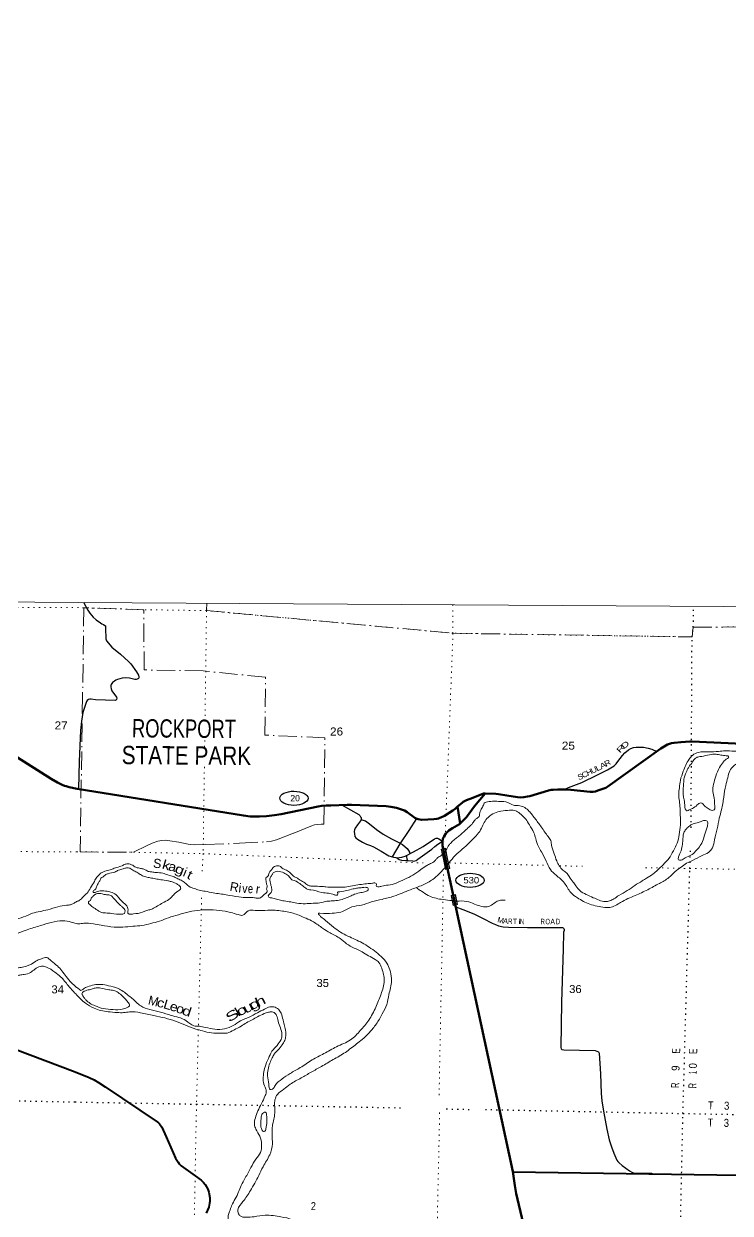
# Model space of a CAD drawing. Header units: feet. Extents: x -1048576 to 137166, y -268550 to 2097152.
# Drawn here: x -154063 to -138613, y 354611 to 380614 of the extents above; entities that cross this region are included whole.
import ezdxf
from ezdxf.enums import TextEntityAlignment as Align

# ---------------------------------------------------------------- set-up
doc = ezdxf.new("R2010")
doc.units = ezdxf.units.FT
doc.header["$LTSCALE"] = 80
doc.linetypes.add('DOT_DASHED', pattern=[7.7, 5, -1.2, 0.3, -1.2])
doc.linetypes.add('DOTTED', pattern=[1.5, 0.3, -1.2])
for name, color, linetype, lineweight in [('17', 7, 'Continuous', 25), ('23', 7, 'Continuous', 70), ('26', 7, 'Continuous', 40), ('29', 7, 'Continuous', 25), ('39', 7, 'Continuous', 13), ('4', 7, 'Continuous', 13), ('44', 7, 'DOT_DASHED', 13), ('59', 7, 'Continuous', 13), ('6', 7, 'DOTTED', 25), ('7', 7, 'DOTTED', 13)]:
    doc.layers.add(name, color=color, linetype=linetype, lineweight=lineweight)
doc.layers.add('30', color=7, linetype='Continuous')
doc.layers.add('41', color=7, linetype='Continuous')

msp = doc.modelspace()

# ---------------------------------------------------------------- linework, layer by layer
at = {"layer": '17'}
for centre in [(-148154.62, 363682.35), (-144302.11, 361889.09)]:
    msp.add_ellipse(centre, major_axis=(309.24, -1), ratio=0.500121, dxfattribs=at)
at = {"layer": '23'}
msp.add_line((-144575.93, 363499.42), (-144520.73, 363131.58), dxfattribs=at)
for points in [[(-157986.11, 368001.02), (-157806.99, 367592.46), (-157753.81, 367482.69), (-157696.58, 367392.7), (-157549.21, 367201.14), (-156844.07, 366399.27), (-156643.97, 366212.65), (-156206.57, 365856.79), (-156079.85, 365762.71), (-155838.18, 365605.84), (-153464.56, 364109.92), (-153325.69, 364029.44), (-153268.46, 363998.77), (-153221.23, 363977.26), (-153172.4, 363955.82), (-153133.56, 363943.55), (-153070.19, 363927.94), (-152894.42, 363891.31)], [(-144575.93, 363499.42), (-144477.77, 363582.07), (-144450.94, 363602.33), (-144423.48, 363618.31), (-144380.06, 363638.75), (-144240.88, 363694.13), (-144045.44, 363771.66), (-144008.4, 363783.16), (-143973.8, 363789.88), (-143739.65, 363776.66), (-143682.1, 363769.74), (-143497.57, 363739.14), (-143263.52, 363707.72), (-143189.11, 363702.01), (-143125.25, 363705.84), (-143043.52, 363718.62), (-142995.62, 363730.76), (-142584.25, 363852.06), (-142532.01, 363863.67), (-142488.59, 363868.78), (-142382.21, 363873.34), (-142174.24, 363872.37), (-142095.87, 363866.86), (-141675.79, 363823.54), (-141645.68, 363822.77), (-141612.47, 363824.05), (-141562.67, 363833), (-141508.04, 363851.04), (-141335.33, 363913.51), (-141308.51, 363925.01), (-141289.48, 363936.92), (-140127.71, 364770.18), (-140024.33, 364835.54), (-139987.29, 364854.71), (-139960.47, 364864.94), (-139896.87, 364884.3), (-139840.42, 364894.33), (-139686.72, 364911.6), (-139494.83, 364924.85), (-139443.22, 364926.28), (-138344.19, 364872.95)], [(-152894.42, 363891.31), (-149258.74, 363305.44), (-149109.35, 363287.3), (-149002.07, 363282.19), (-148910.11, 363282.19), (-148751.74, 363292.42), (-148580.6, 363315.42), (-148436.75, 363337.96), (-147622.08, 363501.87), (-147542.28, 363516.06), (-147452.88, 363521.17), (-147349.37, 363522.82), (-146991.91, 363535.28), (-146896.04, 363536.5), (-146135.94, 363507.01), (-146033.97, 363496.89), (-145914.03, 363471.6), (-145798.97, 363438.11), (-145737.67, 363412.55), (-145678.32, 363379.55), (-145511.43, 363257.5), (-145480.96, 363242.59), (-145436.26, 363225.97), (-145354.18, 363214.32), (-145097.67, 363227.26), (-145028.85, 363234.93), (-144990.54, 363242.59), (-144964.36, 363250.9), (-144939.45, 363260.48), (-144861, 363300.93), (-144680.66, 363411.23), (-144625.91, 363454.09), (-144575.93, 363499.42)], [(-143973.8, 363789.88), (-144203.6, 363506), (-144378.6, 363270.36), (-144530.92, 363115.46)], [(-144530.92, 363115.46), (-144684.86, 363031.3), (-144769.61, 362975.5), (-144805.37, 362942.27), (-144832.94, 362912.75), (-144871.79, 362855.37), (-144898.23, 362793.82), (-144904.99, 362727.58), (-144903.08, 362652.37), (-143368.97, 355523.02), (-143326.29, 355219.66), (-143290.95, 355043.67), (-143021.07, 353866.15)]]:
    msp.add_lwpolyline(points, dxfattribs=at)
at = {"layer": '26'}
for points in [[(-122325.13, 361029.34), (-122492.19, 360906.02), (-122622.1, 360848.93), (-122762.18, 360785.91), (-122963.8, 360642.78), (-125697.73, 358963.27), (-125975.94, 358831.14), (-126237.93, 358704.87), (-126536.14, 358589.13), (-126860.49, 358481.77), (-126860.49, 358481.77), (-137764.8, 355545.26), (-138131.21, 355466.67), (-138412.24, 355435.58), (-143364.28, 355507.02)], [(-154253.05, 358197.03), (-152937, 357700.62)], [(-152937, 357700.62), (-152630.99, 357577.36), (-152522.74, 357525.55), (-152428.6, 357471.39), (-152280.43, 357373.84), (-151142.76, 356611.17), (-151114.23, 356587.15), (-151093.05, 356561.24), (-151047.29, 356490.87), (-150946.89, 356277.59), (-150744.52, 355812.61), (-150689.44, 355724.1), (-150663.55, 355693.48), (-150617.34, 355643.46), (-150317.9, 355426.53)], [(-150317.9, 355426.53), (-150185.81, 355330.84), (-150131.04, 355282.27), (-150095.21, 355240.18), (-150065.79, 355189.55), (-150041.08, 355138.92), (-150018.52, 355068.85), (-149994.01, 354945.82), (-149994.01, 354868.11), (-149999.19, 354830.24), (-150017.54, 354745.66), (-150070.51, 354608.84)]]:
    msp.add_lwpolyline(points, dxfattribs=at)
at = {"layer": '29'}
for points in [[(-152755.67, 367965.94), (-152660.52, 367798.12), (-152616.92, 367730.25), (-152546.69, 367641.78), (-152478.97, 367582.11), (-152384.21, 367515.39), (-152353.38, 367497.77), (-152317.89, 367480.59), (-152289.57, 367462.8), (-152279.27, 367452.51), (-152277.21, 367438.11), (-152274.54, 367342.92), (-152271.38, 367227.75), (-152266.82, 367166.42), (-152252.01, 367120.54), (-152133.97, 366988.41), (-151945.5, 366829.52), (-151771.18, 366668.72), (-151721.19, 366619.13), (-151601.34, 366449.36), (-151557.51, 366374.31), (-151546.14, 366337.22), (-151548.19, 366318.7), (-151556.41, 366298.11), (-151580.39, 366283.56), (-151607.86, 366279.57), (-151632.86, 366281.91), (-151753.75, 366304.97), (-151830.16, 366312.42), (-151909.1, 366306.06), (-152011.28, 366279.42), (-152048.33, 366265), (-152079.05, 366244.62), (-152122.39, 366211.46), (-152148.2, 366172.38), (-152159.42, 366145.58), (-152160.71, 366117.92), (-152153.22, 366073.54), (-152135.14, 366030.88), (-152035.32, 365890.79), (-152029.66, 365867.77), (-152031.63, 365844.3), (-152039.93, 365830.72), (-152056.03, 365820.23), (-152277.93, 365825.82), (-152495.76, 365835.42), (-152588.48, 365848.19), (-152618.3, 365851.08), (-152647.02, 365844.56), (-152677.98, 365822.25), (-152693.77, 365798.42), (-152770.24, 365558.56), (-152803.36, 365365.28), (-152821.63, 365164.99), (-152850.95, 364488.45), (-152868.01, 363887.05)], [(-142247.32, 363872.71), (-142149.5, 363920.82), (-141858.14, 364027.87), (-141513.88, 364195.16), (-141295.13, 364306.76), (-141184.26, 364367.18), (-141149.19, 364394.63), (-141104.02, 364437.19), (-141067.82, 364482.94), (-140969.97, 364615.59), (-140916.8, 364676.01), (-140835.83, 364743.94), (-140787.17, 364770.75), (-140730.55, 364791.69), (-140667.8, 364801.66), (-140601.35, 364800.89), (-140513.43, 364797.6), (-140405.82, 364777.3), (-140326.12, 364752.39), (-140221.79, 364702.7)], [(-147099.76, 363531.52), (-146914.91, 363428.86), (-146738.14, 363324.6), (-146714.33, 363303.1), (-146696.1, 363279.86), (-146687.56, 363259.88), (-146686.34, 363237.37), (-146687.54, 363212.54), (-146700.81, 363191.01), (-146764.01, 363104.58), (-146813, 363030.18), (-146831.54, 362992.26), (-146835.77, 362953.57), (-146833.56, 362901.7), (-146820.45, 362844.38), (-146798.54, 362815.27), (-146764.37, 362789.44), (-146652.38, 362720.64), (-146569.48, 362681.02), (-146477.4, 362648.66), (-146412.57, 362619.32), (-146249.86, 362523.23), (-146081.12, 362425.09), (-146026.56, 362405.96), (-145978.42, 362398.11), (-145919.53, 362387.47), (-145876.3, 362383.37), (-145845.34, 362387.08), (-145798.09, 362393.69), (-145724.05, 362416.54), (-145541.77, 362508.19), (-145329.03, 362625.89), (-145079.57, 362795.86), (-145044.93, 362809.74), (-145016.92, 362809.57), (-144989.35, 362797.41), (-144903.16, 362745.49)], [(-146684.77, 363217.04), (-146618.05, 363196.49), (-146592.85, 363185.82), (-146561.97, 363167.31), (-146503.58, 363124.99), (-146347.17, 362996.63), (-146204.67, 362896.64), (-146021.8, 362798.4), (-145842.9, 362710.29), (-145783.79, 362673.62), (-145718.49, 362618.51), (-145680.84, 362583.09), (-145650.46, 362543.29), (-145629.36, 362504.9), (-145621.1, 362468.3)], [(-145471.49, 363239.07), (-145645.16, 362977.58), (-145839.06, 362684), (-146004.5, 362402.36)], [(-145923.73, 362387.87), (-145878.35, 362354.56), (-145851.73, 362342.68), (-145804.24, 362331.94), (-145682.37, 362325.34), (-145563.43, 362312.39), (-145538.72, 362307.34), (-145508.95, 362312.01), (-145479.04, 362323.83), (-145442.1, 362347.9), (-145141.84, 362566), (-145072.78, 362626.12), (-145005.77, 362680.08), (-144903.16, 362745.49)], [(-145691.98, 362432.67), (-145695.9, 362404.22), (-145688.18, 362357.7), (-145674.13, 362324.89)], [(-144614.34, 361310.53), (-144463.73, 361252.22), (-144222.33, 361157.61), (-144017.33, 361051.13), (-143822.37, 360950.78), (-143747.56, 360919.74), (-143679.54, 360895.24), (-143576.71, 360874.52), (-143463.89, 360863.43), (-143050.3, 360858.53), (-142545.9, 360857.02), (-142299.72, 360859.35), (-142280.01, 360856.48), (-142265.49, 360851.03), (-142253.25, 360837.96), (-142245.59, 360814.52), (-142247.06, 360788.57), (-142259.39, 360757.69), (-142260.26, 360741.9), (-142264.93, 360390.43), (-142300.03, 359214.96), (-142319.55, 358233.31), (-142311.97, 358207.54), (-142293.44, 358189.02), (-142249.33, 358180.3), (-141563.42, 358167.43), (-141527.76, 358156.37), (-141496.88, 358135.8), (-141479.11, 358110.27), (-141448.22, 357659.57), (-141433.32, 357227.16), (-141418.27, 357065.56), (-141387.78, 356845.03), (-141312.09, 356448.56), (-141261.53, 356215.56), (-141212.1, 356062.02), (-141158.51, 355923.33), (-141091.21, 355772.29), (-141072, 355740.18), (-141045.23, 355709.32), (-140977.13, 355650.29), (-140814.56, 355536.03), (-140767.29, 355507.71), (-140732.13, 355497.07), (-140498.14, 355489.37), (-140377.12, 355484.49), (-140337.11, 355484.2), (-140322.71, 355478.54), (-140315.45, 355463.04)]]:
    msp.add_lwpolyline(points, dxfattribs=at)
at = {"layer": '39'}
for points in [[(-139726.18, 284721.75), (-139786.61, 284683.23), (-139865.18, 284636.58), (-139935.68, 284589.96), (-139981.99, 284555.51), (-140024.23, 284506.92), (-140030.24, 284490.75), (-140030.24, 284490.75), (-140086.75, 284492.64)], [(-145728.65, 361912.38), (-145555.33, 361999.54), (-145381.21, 362123.02), (-145250.22, 362211.09), (-145168.62, 362253.77), (-145074.57, 362312.33), (-145026.97, 362367.85), (-144945.02, 362426.68), (-144864.68, 362503.71), (-144825.27, 362553.35), (-144764.51, 362657.06), (-144719.01, 362708.59), (-144632.58, 362787.52), (-144558.69, 362846.51), (-144486.81, 362905.56), (-144408.58, 362978.6), (-144328.33, 363051.59), (-144247.85, 363134.68), (-144193.67, 363214.3), (-144142.44, 363251.57), (-144105.36, 363287.13), (-144091.71, 363357.51), (-144070.17, 363419.66), (-144047.02, 363463.59), (-144021.77, 363511.51), (-143975.74, 363587.26), (-143925, 363602.33), (-143779.44, 363619.4), (-143648.52, 363612.55), (-143479.62, 363590.75), (-143353.88, 363531.51), (-143247.24, 363521.14), (-143130.92, 363492.39), (-143035.64, 363423.7), (-142960.88, 363339.3), (-142817.75, 363154.47), (-142747.33, 363056.03), (-142667.19, 362941.22), (-142596.63, 362848.83), (-142538.17, 362756.69), (-142518.4, 362647.22), (-142463.86, 362468.33), (-142408.75, 362315.69), (-142350.69, 362205.39), (-142274.09, 362112.87), (-142194.71, 362054.62), (-142132.08, 361968.46), (-142047.95, 361851.55), (-141989.31, 361767.49), (-141902.9, 361662.64), (-141765.56, 361580.93), (-141607.85, 361508.89), (-141481.99, 361455.7), (-141341.53, 361424.41), (-141250.43, 361440.63), (-141160.77, 361483.13), (-141046.21, 361557.41), (-140864.43, 361662.56), (-140700.61, 361776.18), (-140537.1, 361875.66), (-140443.1, 361932.21), (-140297.82, 362028.04), (-140118.73, 362193.83), (-139955.68, 362364.01), (-139857.13, 362535.57), (-139774.83, 362701.42), (-139728.37, 362888.23), (-139703.54, 363099.74), (-139704.87, 363313.83), (-139724.36, 363619.19), (-139739.25, 363766.93), (-139725.97, 363912.05), (-139702.12, 364079.15), (-139639.4, 364271.68), (-139514.66, 364533.55), (-139434.01, 364624.71), (-139309.68, 364684.65), (-139085.52, 364700.03), (-138869.59, 364707.51), (-138724.12, 364720.55), (-138530.72, 364712.36), (-138306.78, 364717.65), (-138142.85, 364744.42), (-137963.44, 364833.46), (-137865.54, 364883.87), (-137743.41, 364935.77), (-137630.06, 364955.55), (-137528.42, 364900.87), (-137450.12, 364794.17), (-137435.64, 364719.14), (-137438.5, 364680.83)], [(-139440.56, 364477.82), (-139372.99, 364556.76), (-139317.95, 364583.85), (-139236.98, 364598.27), (-139068.8, 364635.05), (-138921.36, 364646.02), (-138816.91, 364627.62), (-138756.58, 364620.27), (-138702.29, 364613.05), (-138664.09, 364608.19), (-138642.45, 364583.49), (-138675.36, 364553.9), (-138763.72, 364479.06), (-138845.08, 364355.6), (-138929.89, 364167.59), (-138978.19, 363988.89), (-138993.7, 363833.73), (-138962.73, 363683.62), (-138952.32, 363515.78), (-138949.66, 363453.12), (-138982.67, 363419.5), (-139070.91, 363441.59), (-139162.28, 363504.13), (-139213.53, 363557.74), (-139261.41, 363580.98), (-139332.98, 363536.07), (-139441.49, 363461.66), (-139508.76, 363428.77), (-139551.62, 363405.46), (-139579.48, 363422.21), (-139607.13, 363539.94), (-139630.26, 363679.78), (-139642.24, 363776.97), (-139641.94, 363881.97), (-139633.22, 364002.95), (-139620.39, 364127.89), (-139592.23, 364216.14), (-139537.24, 364332.09), (-139501.6, 364393.93), (-139470.57, 364429.61), (-139440.56, 364477.82)], [(-146080.63, 359391.56), (-146021.55, 359693.21), (-146043.44, 359889.57), (-146102.63, 360040.28), (-146212.29, 360188.04), (-146358.68, 360316.38), (-146664.66, 360522.88), (-146974, 360668.86), (-147292.29, 360865.53), (-147462.51, 361010.54), (-147563.61, 361089.45), (-147605, 361132.75), (-147620.46, 361163.38), (-147586.06, 361168.7), (-147317.91, 361166.98), (-147125.73, 361195.16), (-146889.4, 361305.2), (-146674.73, 361347.04), (-146459.44, 361417.14), (-146226.32, 361472.72), (-145966.65, 361543.89), (-145608.72, 361681.6), (-145340.27, 361784.89), (-145117.74, 361909.36), (-144866.42, 362150.34), (-144589.22, 362467.51), (-144434.99, 362603.54), (-144288.73, 362743.78), (-144140.19, 362896.1), (-144052.6, 363027.5), (-143993.37, 363153.46), (-143908.24, 363264.72), (-143765.02, 363358.58), (-143626.94, 363402.06), (-143437, 363420.2), (-143290.18, 363402.91), (-143186.97, 363328), (-143086.36, 363226.88), (-143006.48, 363099.96), (-142907.39, 362930.22), (-142867.91, 362800.12), (-142809.16, 362629.23), (-142741.25, 362508.62), (-142636.77, 362308.47), (-142546.04, 362124.77), (-142421.74, 362000.93), (-142238.03, 361827.35), (-142101.4, 361622.47), (-141956.76, 361506.28), (-141683.57, 361367.13), (-141525.23, 361323.34), (-141354.5, 361293.42), (-141247.59, 361295.17), (-141009.19, 361407.18), (-140689.29, 361557.83), (-140418.34, 361683.28), (-140163.24, 361821.19), (-139954.77, 361947.98), (-139816.75, 362080.32), (-139689.61, 362176.54), (-139568.74, 362262.8), (-139436.35, 362322.57), (-139238.44, 362427.37), (-139091.68, 362498.94), (-139002.7, 362602.04), (-138956.51, 362776.74), (-138896.88, 363011.74), (-138851.41, 363245.03), (-138803.02, 363427.76), (-138754.51, 363707.42), (-138712.54, 363965.02), (-138666.52, 364131.64), (-138620.86, 364282.12), (-138541.96, 364385.44), (-138451.72, 364454.19), (-138319.64, 364499.82), (-138252.1, 364453.94), (-138076.01, 364300.72), (-137922.98, 364107.61), (-137791.95, 363923.04), (-137682.5, 363765.19), (-137591.97, 363664.29), (-137448.04, 363515.8), (-137238.77, 363404.28), (-136978.72, 363309.84), (-136692.24, 363224.93), (-136481.72, 363169.92), (-136283.21, 363119.22), (-136104.64, 363169.91), (-135859.49, 363314.09), (-135744.84, 363392.4)], [(-139473.68, 363098.85), (-139402.39, 363131.65), (-139337.53, 363146.41), (-139246.12, 363176.76), (-139185.17, 363197.66), (-139128.87, 363190.4), (-139109.29, 363163.72), (-139113.27, 363074.95), (-139169.58, 362898.45), (-139217.57, 362733.88), (-139286.62, 362620.25), (-139369.42, 362523.08), (-139474.12, 362438.49), (-139596.43, 362378.51), (-139688.29, 362327.97), (-139742.57, 362335.2), (-139741.06, 362403.83), (-139687.74, 362535.97), (-139658.46, 362674.68), (-139647.56, 362803.7), (-139633.19, 362906.38), (-139597.24, 362982.35), (-139551.74, 363033.88), (-139516.77, 363065.44), (-139473.68, 363098.85)], [(-152911.39, 361423.55), (-152844.79, 361451.21), (-152766.47, 361528.29), (-152675.92, 361611.17), (-152604.86, 361724.75), (-152517.09, 361864.23), (-152464.61, 361958.02), (-152433.76, 361985.63), (-152390.28, 362037.2), (-152349.39, 362062.58), (-152288.3, 362089.54), (-152233.61, 362100.48), (-152172.79, 362115.33), (-152083.27, 362151.78), (-151965.52, 362187.62), (-151912.67, 362206.68), (-151847.42, 362239.61), (-151776.61, 362250.21), (-151704.46, 362230.49), (-151656.71, 362201.19), (-151614.96, 362174.04), (-151556.82, 362158.65), (-151508.63, 362149.54), (-151434.41, 362131.79), (-151342.72, 362083.38), (-151260.31, 362071.51), (-151173.86, 362059.56), (-151021, 362042.14), (-150908.88, 362005.4), (-150788.67, 361970.51), (-150716.86, 361934.64), (-150623.12, 361888.2), (-150537.56, 361835.87), (-150452.58, 361757.31), (-150334.69, 361708.33), (-150228.58, 361673.74), (-150094.04, 361648.64), (-149921.37, 361614.64), (-149633.95, 361572.12), (-149358.76, 361523.81), (-149167.52, 361509.6), (-149018.32, 361508.42), (-148945.99, 361496.77), (-148905.59, 361499.94), (-148842.09, 361545.03), (-148782.48, 361596.25), (-148766.18, 361603.98), (-148757.8, 361617.94), (-148749.52, 361627.86), (-148739.04, 361645.81), (-148736.63, 361663.93), (-148752.04, 361696.57), (-148738.83, 361746.78), (-148742.24, 361775.12), (-148760.97, 361840.15), (-148765.73, 361898.81), (-148766.81, 361941.25), (-148723.64, 361978.69), (-148699.91, 362048.86), (-148654.24, 362108.47), (-148598.35, 362173.91), (-148559.52, 362197.31), (-148462.73, 362197.25), (-148411.22, 362155.75), (-148317.47, 362109.31), (-148234.11, 362048.96), (-148139.19, 361964.12), (-148079.39, 361932.55), (-148041.63, 361907.5), (-147940.13, 361846.76), (-147852.83, 361782.28), (-147782.69, 361762.6), (-147720.25, 361759.24), (-147557.04, 361753.72), (-147456.4, 361745.5), (-147271.06, 361737.48), (-147150.09, 361736.91), (-146998.66, 361745.77), (-146836.66, 361776.63), (-146678.87, 361799.49), (-146533.31, 361816.56), (-146438.36, 361824.62), (-146369.75, 361827.19), (-146346.05, 361804.46), (-146354.82, 361772.34), (-146356.93, 361768.35), (-146321.09, 361747.38), (-146232.01, 361763.65), (-146090.44, 361782.82), (-145922.08, 361827.67), (-145728.65, 361912.38)], [(-151661.61, 361155.21), (-151716.21, 361148.3), (-151746.44, 361148.95), (-151766.46, 361155.44), (-151784.29, 361169.96), (-151785.28, 361216.43), (-151786.14, 361268.95), (-151803.3, 361313.75), (-151844.47, 361367.14), (-151903.87, 361416.88), (-151958.97, 361478.65), (-151996.42, 361517.82), (-152049.59, 361575.51), (-152097.25, 361608.84), (-152131.2, 361623.71), (-152183.29, 361638.96), (-152237.49, 361650.22), (-152311.97, 361655.86), (-152368.36, 361659.09), (-152420.9, 361654.16), (-152469.72, 361635.01), (-152500.17, 361625.57), (-152530.45, 361624.2), (-152548.59, 361624.59), (-152548.41, 361632.66), (-152545.99, 361650.79), (-152498.75, 361690.16), (-152464.9, 361762.14), (-152428.99, 361836.09), (-152395.41, 361895.95), (-152376.38, 361935.93), (-152327.29, 361967.19), (-152286.18, 362002.66), (-152216.94, 362033.48), (-152073, 362068.76), (-151989.38, 362111.4), (-151891.93, 362141.61), (-151816.95, 362158.18), (-151742.51, 362150.52), (-151658.97, 362098.24), (-151569.26, 362051.89), (-151489.75, 361999.7), (-151395.78, 361963.35), (-151295.4, 361943.02), (-151182.93, 361922.43), (-151068.45, 361901.8), (-150913.7, 361878.28), (-150839.49, 361860.53), (-150747.48, 361826.24), (-150683.74, 361790.54), (-150638.37, 361745.14), (-150631.11, 361708.64), (-150696.94, 361649.47), (-150791.56, 361564.66), (-150855.6, 361495.35), (-150992.55, 361411.45), (-151106.93, 361345.25), (-151225.39, 361277.11), (-151306.72, 361246.54), (-151396.02, 361220.19), (-151469.29, 361189.45), (-151661.61, 361155.21)], [(-148589.2, 361491.13), (-148641.38, 361502.35), (-148701.53, 361517.78), (-148716.99, 361548.4), (-148679.73, 361592.03), (-148637.87, 361661.81), (-148642.49, 361726.53), (-148663.15, 361795.64), (-148673.86, 361858.47), (-148680.5, 361923.24), (-148648.89, 361985.16), (-148617.45, 362039.01), (-148564.21, 362076.24), (-148503.47, 362087.05), (-148377.25, 362050.01), (-148281.67, 361995.45), (-148248.16, 361960.4), (-148199.11, 361898.77), (-148153.02, 361885.66), (-148105.05, 361866.46), (-148003.68, 361799.66), (-147914.49, 361729.08), (-147844.84, 361687.2), (-147786.48, 361681.9), (-147547.79, 361624.27), (-147401.02, 361604.97), (-147274.66, 361573.98), (-147212.36, 361564.57), (-147193.78, 361584.36), (-147201.04, 361620.87), (-147152.27, 361638), (-146996.36, 361666.96), (-146862.54, 361700.44), (-146765.35, 361718.55), (-146660.28, 361728.41), (-146625.88, 361733.73), (-146571.42, 361734.58), (-146541.36, 361725.86), (-146529.98, 361693.3), (-146534.5, 361671.19), (-146579.42, 361645.9), (-146688.88, 361619.97), (-146826.78, 361584.56), (-146928.67, 361536.26), (-147038.53, 361492.17), (-147168.36, 361456.59), (-147303.85, 361439.31), (-147437.14, 361430.05), (-147587.08, 361396.92), (-147736.54, 361385.99), (-147904.1, 361377.47), (-148091.4, 361387.55), (-148225.91, 361414.67), (-148366.55, 361437.88), (-148474.98, 361458.39), (-148535.09, 361475.83), (-148589.2, 361491.13)], [(-143532.77, 361453.27), (-143595.21, 361456.63), (-143684.25, 361442.39), (-143780.31, 361383.86), (-143892.68, 361317.61), (-144049.93, 361318.97), (-144204.1, 361368.73), (-144374.17, 361428.92), (-144595.83, 361435.7), (-144746.77, 361449.04), (-144931.75, 361473.2), (-145218.23, 361558.11), (-145365.42, 361650.13), (-145444.93, 361702.32), (-145480.8, 361730.78)], [(-152147.39, 361163.62), (-152241.94, 361173.72), (-152364.71, 361184.44), (-152480.14, 361253.56), (-152573.53, 361316.15), (-152628.94, 361363.78), (-152646.68, 361382.34), (-152646.42, 361394.45), (-152645.97, 361414.64), (-152607.01, 361444.09), (-152585.7, 361496.14), (-152546.38, 361541.74), (-152501.15, 361581.16), (-152399.89, 361601.2), (-152349.68, 361592.05), (-152253.33, 361571.8), (-152160.84, 361559.72), (-152113.45, 361514.28), (-152032.77, 361423.69), (-151959.8, 361349.42), (-151910.3, 361307.97), (-151864.92, 361262.56), (-151845.57, 361225.8), (-151850.18, 361199.64), (-151856.89, 361169.5), (-151869.21, 361159.66), (-151919.86, 361148.63), (-152147.39, 361163.62)], [(-157441.34, 359986.96), (-157270.87, 360036.01), (-157120.36, 360095.56), (-156868.02, 360201.52), (-156534.36, 360338.13), (-156359.69, 360395.18), (-156249.12, 360473.71), (-156160.77, 360550.68), (-156075.28, 360587.31), (-155883.49, 360595.55), (-155541.66, 360641.13), (-155284.46, 360690.45), (-155043.26, 360746.15), (-154842.31, 360806.7), (-154529.14, 360927.57), (-154275.08, 361019.36), (-154065.89, 361087.82), (-153874.63, 361166.74), (-153538.16, 361244.74), (-153316.92, 361310.94), (-153126.63, 361343.44), (-153043.72, 361353.87), (-152976.59, 361380.79), (-152943.82, 361404.35), (-152911.39, 361423.55)], [(-152914.71, 360940.83), (-152864.97, 360938.48), (-152750.71, 360949.1), (-152541.5, 360939.84), (-152368.74, 360909.87), (-152089.39, 360867.53), (-151895.86, 360865.39), (-151675.63, 360884.9), (-151479.69, 360900.89), (-151285.13, 360945.18), (-151096.49, 360995.66), (-150897.23, 361070.14), (-150682.03, 361136.2), (-150444.66, 361201.79), (-150205.95, 361237.05), (-150052.5, 361245.87), (-149782.69, 361227.97), (-149541.59, 361188.46), (-149377.34, 361138.48), (-149272.76, 361126.14), (-149155.65, 361224.6), (-149004.31, 361229.43), (-148721.87, 361235.49), (-148407.72, 361216.63), (-148134.77, 361158.26), (-147888.95, 361058.07), (-147729.36, 360979.92), (-147526.76, 360840.27), (-147365.64, 360739.87), (-147140.56, 360613.88), (-147001.88, 360501.85), (-146840.62, 360407.51), (-146664.99, 360324.98), (-146525.69, 360241.21), (-146378.32, 360157.27), (-146295.05, 360092.88), (-146233.35, 359964.33), (-146193.92, 359832.21), (-146178.81, 359694.57), (-146249.75, 359403.26), (-146365, 359114.93), (-146518.44, 358831.46), (-146702.94, 358603.18), (-146915.07, 358401.75), (-147222.88, 358250.84), (-147498.45, 358099.24), (-147757.53, 357963.44), (-148017.37, 357793.32), (-148237.93, 357666.79), (-148418.1, 357543.43), (-148564.31, 357405.2), (-148626.6, 357323.74), (-148673.18, 357314.65), (-148702.89, 357430.39), (-148731.14, 357612.75), (-148720.01, 357751.86), (-148682.67, 357890.4), (-148627.6, 358010.39), (-148583.5, 358090.22), (-148500.83, 358181.34), (-148413.78, 358288.52), (-148357.13, 358388.28), (-148332.74, 358488.73), (-148343.33, 358648.49), (-148376.94, 358770.38), (-148393.53, 358841.42), (-148434.8, 358981.65), (-148493.3, 359071.76), (-148595.07, 359120.4), (-148679.77, 359120.2), (-148797.78, 359072.24), (-148954.8, 358992.81), (-149136.4, 358895.74), (-149321.63, 358816.92), (-149483.22, 358713.35), (-149670.33, 358640.63), (-149886.26, 358633.15), (-150091.08, 358671.88), (-150221.6, 358696.89), (-150344.37, 358707.6), (-150519.28, 358822.43), (-150841.42, 358936.38), (-151069.77, 359005.9), (-151304.42, 359063.45), (-151506.34, 359142.5), (-151603.28, 359227.38), (-151785.41, 359380.73), (-152002.03, 359524.72), (-152212.46, 359583.77), (-152375.18, 359611.49), (-152520.52, 359604.52)], [(-152914.71, 360940.83), (-153027.51, 360973.92), (-153208.41, 361003.83), (-153461.32, 360966.55), (-153694.67, 360900.59), (-153987.08, 360807.57), (-154349.18, 360661.43), (-154583.97, 360526.85), (-154690.47, 360450.25), (-154804.35, 360406.11), (-155029.97, 360323.85), (-155240.96, 360265.52), (-155469.98, 360213.62), (-155782.17, 360139.16), (-156110.44, 360067.05), (-156426.7, 359990.66), (-156704.27, 359931.66), (-156933.37, 359875.72), (-157128.71, 359794.86), (-157260.61, 359757.14), (-157410.57, 359723.83), (-157551.42, 359643.89), (-157670.19, 359559.47), (-157731.82, 359506.19), (-157752.49, 359482.38), (-157723.74, 359411.12), (-157665.12, 359321.09), (-157534.78, 359189.22), (-157408.59, 359051.37), (-157253.54, 358943.23), (-157120.67, 358835.54), (-156997.32, 358754.3), (-156797.41, 358669.48), (-156603.71, 358576.71), (-156547.68, 358555.39), (-156491.78, 358528.01), (-156436.18, 358486.5), (-156347.17, 358498.83), (-156169.11, 358525.52), (-155859.34, 358676.75), (-155547.39, 358836.02), (-155337.3, 358946.87), (-155146.78, 359086.38), (-155047.25, 359215.62), (-154966.83, 359298.8), (-154749.17, 359482.19), (-154569.98, 359658.28), (-154441.88, 359803.09), (-154355.37, 359888.17), (-154230.65, 359968.44), (-154123.41, 359984.44), (-153895.94, 360058.59), (-153767.18, 360138.78), (-153675.69, 360173.27), (-153564.16, 360201.3), (-153462.83, 360128.58), (-153328.02, 360016.81), (-153137.22, 359786.79), (-153017.16, 359645.03), (-152924.15, 359557.24)], [(-156665.02, 358442.66), (-156581.03, 358408.66), (-156460.82, 358369.88), (-156317.55, 358373.03), (-156181.83, 358400.58), (-156053.58, 358456.54), (-155760.36, 358587.92), (-155532.6, 358676.2), (-155330.28, 358801.34), (-155170.64, 358911.19), (-155026.75, 359039.53), (-154868.11, 359197.86), (-154745.01, 359296.33), (-154647.62, 359419.56), (-154530.66, 359514.11), (-154435.88, 359609.12), (-154342.94, 359712.24), (-154226.36, 359788.64), (-154149.11, 359817.36), (-154054.06, 359829.57), (-153915.94, 359875.24), (-153823.72, 359944.05), (-153760.33, 359985.17), (-153648.85, 360011.19), (-153568.54, 359993.41), (-153387.37, 359880.7), (-153256.38, 359779.11), (-153090.98, 359587.97), (-152982.68, 359462.6), (-152933.3, 359413.14), (-152925.25, 359407.16)], [(-152925.25, 359407.16), (-152823.69, 359298), (-152714.84, 359204.79), (-152523.71, 359093.66), (-152375.63, 359042.01), (-152220.93, 359016.48), (-152023.72, 358998.11), (-151878.56, 358997.01), (-151749.17, 359012.41), (-151511.65, 358993.17), (-151216.57, 358932.31), (-150979.81, 358878.76), (-150741.39, 358809.02), (-150527.51, 358723.65), (-150301.54, 358638.02), (-150155.25, 358596.51), (-149960.64, 358551.95), (-149745.03, 358545.3), (-149611.82, 358550.52), (-149469.23, 358616.12), (-149308, 358703.53), (-149189.46, 358775.71), (-149069.12, 358837.75), (-148950.66, 358905.89), (-148808.02, 358973.51), (-148710.52, 359005.75), (-148633.8, 359010.16), (-148585.69, 358997.01), (-148532.65, 358933.27), (-148501.06, 358811.42), (-148451.95, 358660.92), (-148416.77, 358518.81), (-148437.35, 358408.18), (-148522.84, 358280.77), (-148636.63, 358149.92), (-148712.65, 357994.04), (-148787.24, 357811.86), (-148818.66, 357667.14), (-148824.37, 357499.64), (-148785.03, 357363.49), (-148758.5, 357286.19), (-148782.98, 357181.7), (-148865.46, 357007.77), (-148943.64, 356845.88), (-148997.36, 356695.57), (-149018.61, 356554.66), (-148986.62, 356450.98), (-148901.41, 356291.63), (-148863, 356113.1), (-148884.96, 355939.89), (-148987.01, 355792.64), (-149095.91, 355609.19), (-149219.9, 355381.63), (-149308.24, 355215.91), (-149365.77, 355075.78), (-149437.59, 354927.88), (-149517.61, 354774.1), (-149562.74, 354647.84), (-149590.94, 354557.57), (-149577.88, 354417.95), (-149506.34, 354279.09), (-149482.63, 354165.49), (-149513.69, 354036.91), (-149542.87, 353902.23), (-149545.36, 353789.2), (-149448.47, 353702.3), (-149299.59, 353686.99), (-149214.85, 353689.2), (-149079.77, 353688.32), (-148924.62, 353682.97), (-148784.65, 353629.48), (-148702.4, 353518.67), (-148633.67, 353343.52), (-148565.42, 353146.16), (-148496.28, 352898.3), (-148431.44, 352729.3), (-148353, 352628.66), (-148214.63, 352502.5), (-148069.01, 352430.71), (-147852.5, 352373.56), (-147599.26, 352335.81), (-147396, 352317.31), (-147196.96, 352290.82), (-147065.86, 352292.05), (-146879.09, 352257.75), (-146730.01, 352159.63), (-146661.56, 352063.25), (-146591.45, 351950.67), (-146516.64, 351868.29), (-146488.72, 351762.67), (-146578.05, 351552.55)], [(-152520.52, 359604.52), (-152670.73, 359559.27), (-152760.44, 359514.75), (-152815.61, 359481.6), (-152853.33, 359508.67), (-152924.15, 359557.24)], [(-152652.04, 359492.23), (-152558.8, 359514.46), (-152481.67, 359537.04), (-152338.84, 359521.86), (-152206.35, 359494.78), (-152093.75, 359480.24), (-152001.97, 359435.87), (-151902.93, 359354.98), (-151843.71, 359297.16), (-151784.8, 359225.22), (-151757.43, 359186.26), (-151754.25, 359147.82), (-151801.49, 359108.45), (-151909.2, 359070.37), (-152106.99, 359062.5), (-152328.29, 359085.42), (-152504.46, 359143.73), (-152612.14, 359198.55), (-152703.2, 359275.22), (-152748.45, 359326.68), (-152769.86, 359361.47), (-152787.25, 359396.18), (-152788.73, 359420.44), (-152770.05, 359444.28), (-152652.04, 359492.23)], [(-143653.42, 348202.07), (-143438.08, 348183.31), (-143282.84, 348182), (-143148.02, 348169), (-143043.17, 348168.77), (-142910.7, 348232.57), (-142798.91, 348272.58), (-142735.76, 348301.52), (-142684.84, 348324.66), (-142649.38, 348378.42), (-142668.42, 348429.32), (-142783.32, 348522.66), (-142937.77, 348651.18), (-143076.27, 348771.29), (-143247.2, 348884.01), (-143473.54, 349044.37), (-143720.4, 349189.01), (-143993.72, 349322.1), (-144211.18, 349427.74), (-144406.88, 349514.74), (-144631.14, 349586.2), (-144887.3, 349674.5), (-145134.1, 349730.28), (-145334.89, 349768.92), (-145541.91, 349799.62), (-145644.12, 349828.07), (-145720.09, 349857.97), (-145861.23, 349949.86), (-146067.11, 350123.91), (-146191.55, 350241.69), (-146325.18, 350400.06), (-146407.2, 350520.97), (-146455.78, 350695.69), (-146477.8, 350885.99), (-146495.92, 351070.15), (-146485.16, 351283.98), (-146418.41, 351476.42), (-146333.34, 351676.54), (-146302.96, 351865.72), (-146310.47, 352073.89), (-146320.01, 352372.97), (-146324.92, 352607.34), (-146375.35, 352881.05), (-146439.96, 353060.15), (-146556.58, 353258.54), (-146648.01, 353409.94), (-146753.03, 353585.87), (-146826.99, 353706.61), (-146920.78, 353751.03), (-147039.03, 353783.86), (-147171.25, 353823.05), (-147268.23, 353905.91), (-147423.22, 354010.21), (-147617.76, 354149.69), (-147788.86, 354254.34), (-147987.97, 354369.68), (-148187.43, 354468.88), (-148438.07, 354532.83), (-148782.19, 354564.45), (-149022.79, 354535.28), (-149210.59, 354523.16), (-149330.98, 354549.97), (-149371.97, 354611.44), (-149378.44, 354684.28), (-149269.63, 354863.69), (-149106.99, 355106.58), (-148922.28, 355435.83), (-148829.38, 355625.68), (-148684.43, 355889.14), (-148626.74, 356128.22), (-148632.41, 356328.27), (-148610.28, 356600.42), (-148583.2, 356731.11), (-148570.06, 356870.17), (-148577.95, 356969.29), (-148569.24, 357090.27), (-148514.21, 357208.24), (-148376.59, 357322.42), (-148239.15, 357428.52), (-147996.1, 357568.7), (-147779.61, 357693.3), (-147550.94, 357821.68), (-147299.7, 357967.74), (-147030.01, 358127.55), (-146788.04, 358310.17), (-146662.83, 358410.47), (-146504.25, 358560.55), (-146355, 358745.16), (-146223.04, 358968.5), (-146125.7, 359176.44), (-146080.63, 359391.56)], [(-148878.03, 356620.31), (-148874.95, 356668.71), (-148869.89, 356715.05), (-148854.58, 356769.24), (-148819.43, 356808.88), (-148778.85, 356820.12), (-148750.71, 356724.61), (-148744.61, 356635.62), (-148759.64, 356502.65), (-148779.6, 356420.28), (-148802.35, 356394.52), (-148832.45, 356401.22), (-148855.7, 356444.13), (-148880.48, 356509.29), (-148881.6, 356549.7), (-148877.87, 356622.75)]]:
    msp.add_spline(points, degree=3, dxfattribs=at)
at = {"layer": '4'}
msp.add_lwpolyline([(-244583.22, 368785.28), (-214011.33, 368469.88), (-183439.04, 368196.52), (-152866.39, 367965.22), (-122293.46, 367775.97), (-91720.3, 367628.79), (-61146.96, 367523.64), (-30573.52, 367460.57), (0, 367439.54), (0, 183577.08), (-30826.42, 183598.29), (-61652.78, 183661.9), (-92479.02, 183767.9), (-123305.1, 183916.31), (-154130.93, 184107.12), (-184956.48, 184340.33), (-215781.67, 184615.95), (-246606.45, 184933.97)], close=True, dxfattribs=at)
msp.add_lwpolyline([(-244583.22, 368785.28), (-214011.33, 368469.88), (-183439.04, 368196.52), (-152866.39, 367965.22), (-122293.46, 367775.97), (-91720.3, 367628.79), (-61146.96, 367523.64), (-30573.52, 367460.57), (0, 367439.54), (0, 183577.08), (-30826.42, 183598.29), (-61652.78, 183661.9), (-92479.02, 183767.9), (-123305.1, 183916.31), (-154130.93, 184107.12), (-184956.48, 184340.33), (-215781.67, 184615.95), (-246606.45, 184933.97)], close=True, dxfattribs=at)
msp.add_lwpolyline([(-244583.22, 368785.28), (-214011.33, 368469.88), (-183439.04, 368196.52), (-152866.39, 367965.22), (-122293.46, 367775.97), (-91720.3, 367628.79), (-61146.96, 367523.64), (-30573.52, 367460.57), (0, 367439.54), (0, 183577.08), (-30826.42, 183598.29), (-61652.78, 183661.9), (-92479.02, 183767.9), (-123305.1, 183916.31), (-154130.93, 184107.12), (-184956.48, 184340.33), (-215781.67, 184615.95), (-246606.45, 184933.97)], close=True, dxfattribs=at)
msp.add_lwpolyline([(-244583.22, 368785.28), (-214011.33, 368469.88), (-183439.04, 368196.52), (-152866.39, 367965.22), (-122293.46, 367775.97), (-91720.3, 367628.79), (-61146.96, 367523.64), (-30573.52, 367460.57), (0, 367439.54), (0, 183577.08), (-30826.42, 183598.29), (-61652.78, 183661.9), (-92479.02, 183767.9), (-123305.1, 183916.31), (-154130.93, 184107.12), (-184956.48, 184340.33), (-215781.67, 184615.95), (-246606.45, 184933.97)], close=True, dxfattribs=at)
at = {"layer": '44'}
msp.add_lwpolyline([(-150056.06, 367946.08), (-150065.66, 367785.21), (-144676.52, 367289.86), (-139447.61, 367209.93), (-139420.76, 367421.4), (-136732.41, 367440.43), (-136710.21, 367859.98)], dxfattribs=at)
msp.add_lwpolyline([(-152829.5, 362511.11), (-151666.25, 362500.28), (-151361.66, 362651.85), (-151258.69, 362700.43), (-151132.99, 362741.16), (-151040.54, 362760.2), (-150968.51, 362764.34), (-150867.65, 362754.09), (-150671.1, 362719.76), (-150470.38, 362676.02), (-150415.24, 362669.49), (-150326.3, 362665.78), (-150088.38, 362669.22), (-149341.62, 362698.35), (-148754.24, 362730.61), (-148648.87, 362744.61), (-148536, 362773.53), (-148155.57, 362920.37), (-147788.65, 363074.25), (-147706.33, 363098.98), (-147636.35, 363109.29), (-147560.92, 363114.19), (-147500.39, 363113.76), (-147476.01, 365006.46), (-148793.13, 365062.12), (-148773.48, 366328.6), (-150138.41, 366465.4), (-151431.56, 366488.57), (-151438.44, 367804.58), (-152748.41, 367846.55), (-152777.49, 365934.35)], close=True, dxfattribs=at)
at = {"layer": '59'}
for points in [[(-144792.63, 362366.15), (-144839.79, 362589.88), (-144933.21, 362570.36), (-144886.05, 362346.63), (-144839.59, 362124.16), (-144746.16, 362143.68)], [(-144575.53, 361356.49), (-144624.05, 361578.49), (-144717.3, 361558.12), (-144668.78, 361336.11)], [(-144662.67, 361345.63), (-144707.77, 361552.01), (-144630.15, 361568.96), (-144585.05, 361362.59)]]:
    msp.add_lwpolyline(points, close=True, dxfattribs=at)
for points in [[(-144878.46, 362348.22), (-144923.97, 362564.1), (-144846.2, 362580.35), (-144800.69, 362364.43)], [(-144800.7, 362364.45), (-144755.87, 362149.81), (-144833.63, 362133.57), (-144878.45, 362348.2), (-144878.46, 362348.22)]]:
    msp.add_lwpolyline(points, dxfattribs=at)
at = {"layer": '6'}
msp.add_line((-144823.04, 356890.71), (-144268.77, 356878.81), dxfattribs=at)
for points in [[(-139468.97, 363038.16), (-139447.61, 367209.93), (-139420.76, 367421.4), (-139415.43, 367876.79)], [(-139949.59, 343518.17), (-139915.56, 346251.8), (-139760.93, 351529.4), (-139646.97, 356791.72), (-139496.65, 362148.17), (-139479.07, 362579.96)], [(-183525.14, 357764.75), (-182210.96, 357747.99), (-182132.24, 357750.44), (-176905.66, 357679.01), (-176800.52, 357691.02), (-171461.22, 357512.31), (-166435.15, 357497.44), (-166126.85, 357483.13), (-160993.83, 357278.3), (-160901.18, 357272.39), (-155604.13, 357098.57), (-152941.52, 357042.67)], [(-152941.52, 357042.67), (-150285.3, 356995.84), (-145737.98, 356914.39)], [(-143968.33, 356878.42), (-139646.97, 356791.72), (-134351.99, 356690.17), (-129045.14, 356578.27), (-128920.09, 356579.63), (-123666.4, 356434.54), (-123551.73, 356421.98), (-122356.19, 356375.95)]]:
    msp.add_lwpolyline(points, dxfattribs=at)
at = {"layer": '7'}
for p, q in [((-150105.58, 364947.66), (-150108.72, 364724.67)), ((-144756.93, 362269.16), (-142588.14, 362213.58)), ((-144885.48, 362017.47), (-144980.91, 357138.45)), ((-142341.15, 362207.25), (-141844.8, 362194.53)), ((-144968.01, 356809), (-145061.9, 352457.04))]:
    msp.add_line(p, q, dxfattribs=at)
for points in [[(-152867.18, 367850.57), (-155411.98, 367855.39), (-160505.11, 367942.28)], [(-150056.06, 367946.56), (-150065.66, 367785.21), (-150100.41, 365315.13)], [(-139447.61, 367209.93), (-144676.52, 367289.86), (-150065.66, 367785.21), (-151438.44, 367804.58), (-152867.18, 367850.57)], [(-144678.17, 367910.42), (-144676.52, 367289.86), (-144851.63, 362729.61)], [(-136183.91, 367439.41), (-136732.41, 367440.43), (-139420.76, 367421.4)], [(-150113.76, 364366.64), (-150140.42, 362471.56), (-150164.72, 362009.62)], [(-152903.93, 362508.12), (-155465.68, 362525.59), (-158056.56, 362571.96)], [(-152903.93, 362508.12), (-152829.5, 362511.11), (-151666.25, 362500.28), (-150140.42, 362471.56), (-145331.65, 362267.36)], [(-140464.18, 362164.9), (-139496.65, 362148.17), (-135189.36, 362063.78)], [(-150173.78, 361506.97), (-150285.3, 356995.84), (-150386.73, 351753.45), (-150454.42, 346486.1), (-150556.47, 341215.45)]]:
    msp.add_lwpolyline(points, dxfattribs=at)

# ---------------------------------------------------------------- texts
at = {"layer": '17'}
msp.add_text('20', height=140, dxfattribs=at).set_placement((-148128.57, 363614.04), align=Align.CENTER)
at = {"layer": '17', "width": 1.1}
msp.add_text('530', height=140, dxfattribs=at).set_placement((-144276.07, 361820.78), align=Align.CENTER)
at = {"layer": '30'}
for s, rotation, width, p in [('R', 48.652, 1.55, (-140965.09, 364727.09)), ('D', 39.995, 1.5, (-140871.88, 364805.07)), ('H', 25.917, 1.1, (-141670.24, 364197)), ('U', 25.917, 1.15, (-141569.95, 364245.74)), ('L', 27.029, 1.45, (-141470.31, 364295.97)), ('A', 27.029, 1.3, (-141369.73, 364347.28)), ('R', 28.589, 1.2, (-141267.75, 364401.4)), ('S', 20.174, 1.1, (-141871.13, 364097.67)), ('C', 25.917, 1.15, (-141769.24, 364148.89)), ('M', 346.074, 0.9, (-143646.35, 360959.43)), ('A', 351.775, 0.9, (-143533.05, 360938.16)), ('R', 359.002, 0.65, (-143424.57, 360933.16)), ('T', 359.321, 0.85, (-143321.39, 360931.75)), ('N', 359.321, 0.65, (-143166.44, 360929.91)), ('R', 359.828, 0.65, (-142714.06, 360927.52)), ('O', 359.828, 0.65, (-142603.96, 360927.15)), ('A', 0.542, 0.75, (-142495.89, 360929.26)), ('D', 0.542, 0.65, (-142378.89, 360928.64))]:
    msp.add_text(s, height=120, rotation=rotation, dxfattribs=dict(at, width=width)).set_placement(p, align=Align.CENTER)
msp.add_text('I', height=120, rotation=359.321, dxfattribs=at).set_placement((-143222.05, 360930.57), align=Align.CENTER)
at = {"layer": '41'}
for s, rotation, p in [('S', 354.368, (-151151.93, 362157.88)), ('R', 350.2, (-149473.79, 361643.51)), ('i', 354.364, (-149344.54, 361622.41)), ('r', 351.764, (-148955.82, 361600.42)), ('M', 346.531, (-151249.24, 359153.07))]:
    msp.add_text(s, height=200, rotation=rotation, dxfattribs=at).set_placement(p, align=Align.CENTER)
for s, rotation, width, p in [('k', 343.311, 1.25, (-150973.56, 362126.76)), ('a', 345.929, 1.15, (-150833.98, 362089.99)), ('g', 339.761, 1.35, (-150684.01, 362033.38)), ('i', 337.929, 1.05, (-150568.92, 361974.9)), ('t', 334.937, 1.25, (-150473.13, 361920.13)), ('v', 357.138, 0.85, (-149232.29, 361610.84)), ('e', 359.446, 0.75, (-149105.77, 361606.54)), ('c', 345.908, 1.2, (-151090.17, 359114.16)), ('L', 343.387, 1.15, (-150944.91, 359072.71)), ('e', 342.748, 1.15, (-150807.37, 359030.33)), ('o', 341.32, 1.15, (-150669.98, 358984.27)), ('d', 341.579, 1.35, (-150526.63, 358932.04)), ('l', 32.039, 1.3, (-149337.75, 358924.62)), ('o', 29.214, 1.45, (-149255.23, 358958.82)), ('u', 28.143, 1.55, (-149111.91, 359022.25)), ('g', 28.108, 1.55, (-148976.31, 359094.68)), ('h', 26.602, 1.45, (-148843.69, 359161.09)), ('S', 33.27, 1.6, (-149451.7, 358853.64))]:
    msp.add_text(s, height=200, rotation=rotation, dxfattribs=dict(at, width=width)).set_placement(p, align=Align.CENTER)
at = {"layer": '44'}
for s, width, p in [('ROCKPORT', 0.75, (-151697.74, 365013.52)), ('STATE PARK', 0.85, (-151922.36, 364428.73))]:
    msp.add_text(s, height=400, rotation=359.595, dxfattribs=dict(at, width=width)).set_placement(p)
at = {"layer": '6'}
for s, rotation, width, p in [('E', 88.393, 0.75, (-139707.62, 358156.49)), ('E', 88.393, 0.75, (-139335.58, 358146.58)), ('9', 88.393, 0.9, (-139720.11, 357778.65)), ('0', 88.393, 0.9, (-139342.36, 357831.53)), ('1', 88.393, 0.45, (-139346.39, 357687.94)), ('R', 88.393, 0.7, (-139729.76, 357406.5)), ('R', 88.393, 0.7, (-139352.34, 357396.82)), ('T', 358.901, 0.85, (-139040.32, 356880.11)), ('3', 358.901, 0.9, (-138691.83, 356873.42)), ('T', 358.901, 0.85, (-139047.07, 356505.16)), ('3', 358.901, 0.9, (-138698.6, 356498.48))]:
    msp.add_text(s, height=175, rotation=rotation, dxfattribs=dict(at, width=width)).set_placement(p, align=Align.CENTER)
at = {"layer": '7'}
for s, width, p in [('27', 1.1, (-153388.38, 365187.58)), ('26', 1.1, (-147365.39, 365054.3)), ('25', 1.1, (-142296.27, 364745.26)), ('35', 1.05, (-147661.92, 359556.77)), ('34', 1.05, (-153458.15, 359417.1)), ('36', 1.05, (-142135.73, 359424)), ('2', 0.85, (-147784.93, 354679.06))]:
    msp.add_text(s, height=175, dxfattribs=dict(at, width=width)).set_placement(p)

doc.saveas('drawing.dxf')
